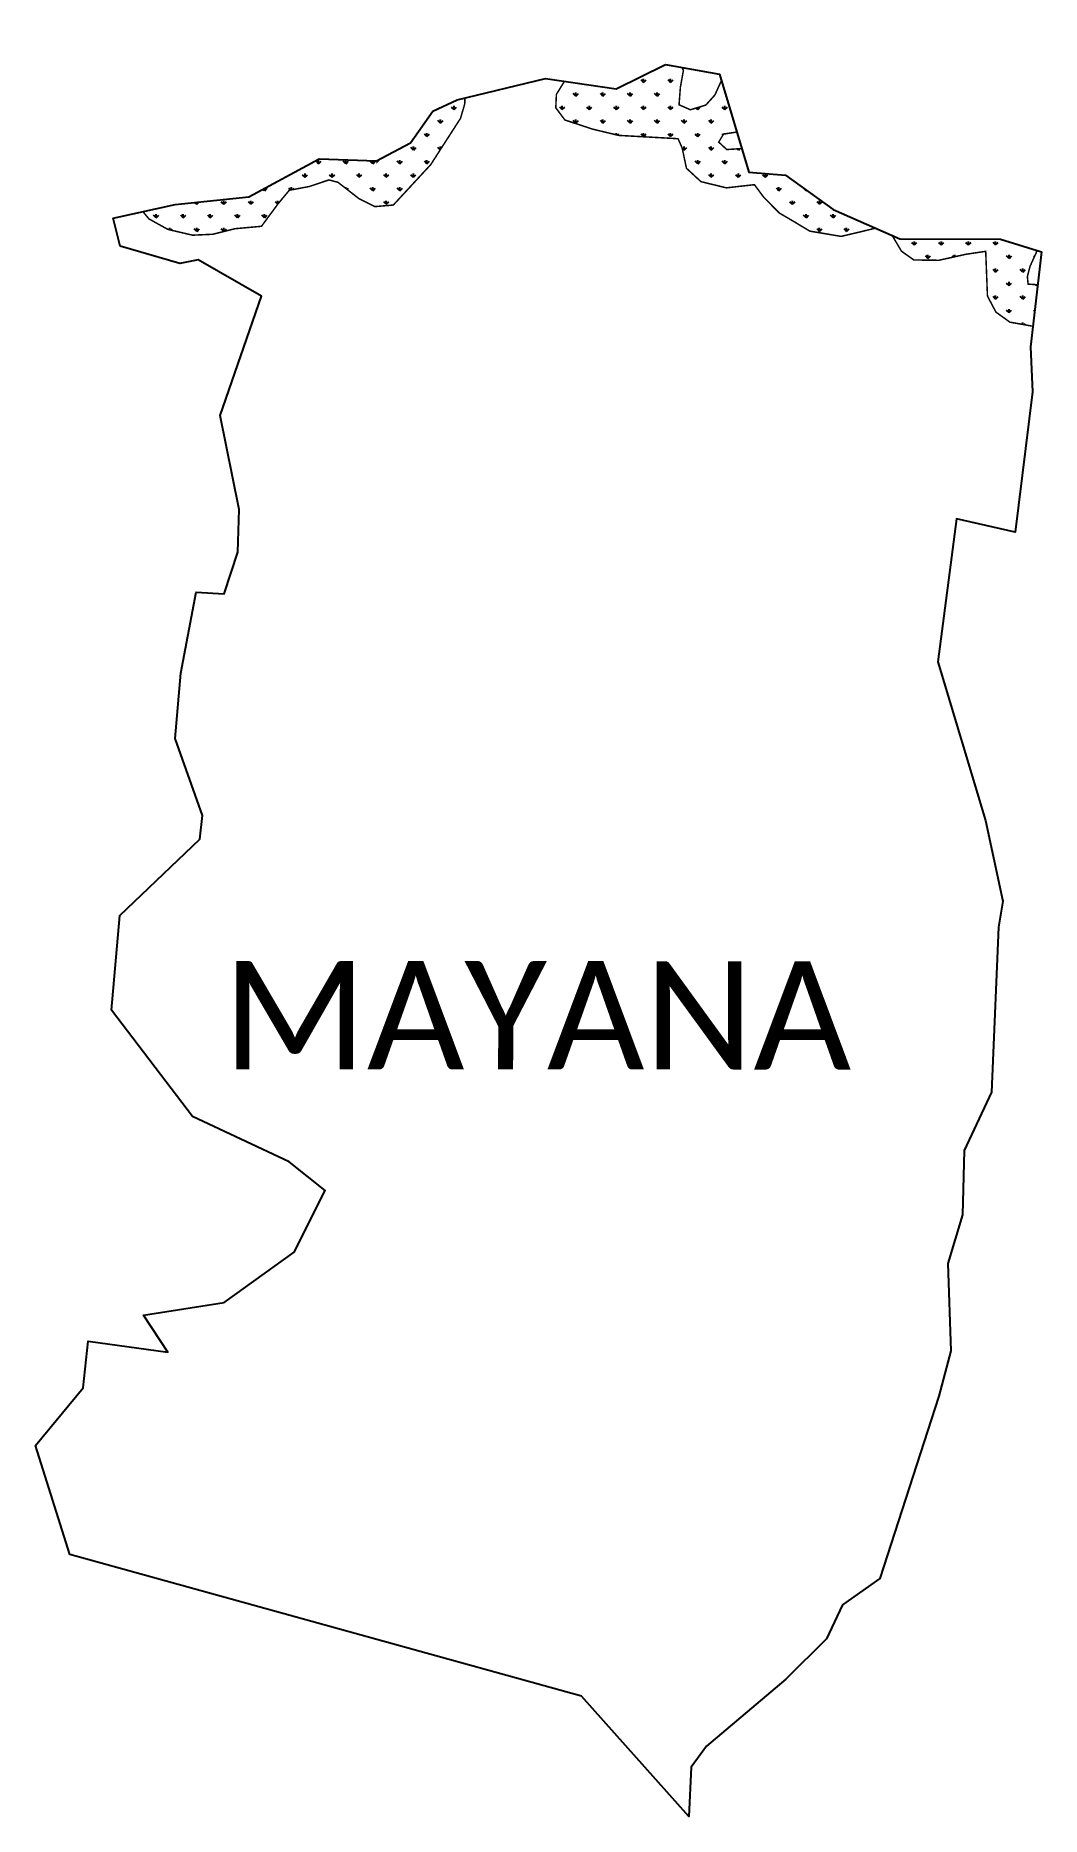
# Model space of a CAD drawing. Header units: metres. Extents: x 344592 to 345926, y 1761117 to 1763479.
import ezdxf

# ---------------------------------------------------------------- set-up
doc = ezdxf.new("R2010")
doc.units = ezdxf.units.M
doc.layers.add('MANGROOVES BUFFER ZONE', color=120, linetype='Continuous')
doc.layers.add('VILLAGE NAME', color=250, linetype='Continuous')

msp = doc.modelspace()

# ---------------------------------------------------------------- hatches: boundary and pattern name
at = {"layer": 'MANGROOVES BUFFER ZONE'}
h = msp.add_hatch(dxfattribs=at)
h.set_pattern_fill('GRASS', color=256)
h.paths.add_polyline_path([(345561.5, 1763344.3), (345558.7, 1763333.6), (345545.2, 1763332.9), (345529.6, 1763329.4), (345509, 1763328), (345498.3, 1763337.9), (345504.7, 1763348.5), (345528.2, 1763352.1), (345547.3, 1763348.5)], flags=16)
h.paths.add_polyline_path([(345493.2, 1763400.3), (345481.2, 1763387), (345460.8, 1763380.8), (345445.7, 1763387.4), (345447.5, 1763410.9), (345451.5, 1763433.1), (345443.5, 1763449.5), (345435.5, 1763463.2), (345442.6, 1763474.7), (345462.1, 1763479.1), (345485.6, 1763472.5), (345503.8, 1763450.8), (345504.3, 1763424.6)], flags=16)
h.paths.add_polyline_path([(345706.3, 1763223.7), (345650, 1763248.5), (345586.7, 1763293.8), (345538.1, 1763298), (345528.7, 1763329.3), (345529.6, 1763329.4), (345545.2, 1763332.9), (345558.7, 1763333.6), (345561.5, 1763344.3), (345547.3, 1763348.5), (345528.2, 1763352.1), (345522.2, 1763351.2), (345501.9, 1763419.4), (345504.3, 1763424.6), (345503.8, 1763450.8), (345485.6, 1763472.5), (345462.1, 1763479.1), (345442.6, 1763474.7), (345435.5, 1763463.2), (345443.5, 1763449.5), (345449.6, 1763436.9), (345427.7, 1763440.7), (345362.1, 1763408.4), (345293.7, 1763418.6), (345283, 1763401.2), (345282.2, 1763383.4), (345294.3, 1763367.2), (345331.4, 1763355), (345365.4, 1763346.8), (345444.4, 1763342.4), (345449.9, 1763329.9), (345455.5, 1763303.2), (345474.8, 1763285.4), (345508.5, 1763277.2), (345545.7, 1763281.4), (345557.9, 1763264.9), (345578.7, 1763243.8), (345599.2, 1763231.8), (345619.1, 1763219.8), (345660.7, 1763212.8), (345687.8, 1763219.2)])
h.paths.add_polyline_path([(345915.1, 1763093.6), (345926.3, 1763192.4), (345872, 1763208.9), (345738.6, 1763209.5), (345728.5, 1763214), (345740.8, 1763193.1), (345757.2, 1763181.5), (345790.3, 1763181.1), (345825.9, 1763189), (345852.5, 1763193), (345854.8, 1763133.7), (345866, 1763112.4), (345884.6, 1763099)])
h.paths.add_polyline_path([(345926.3, 1763192.4), (345920.3, 1763194.3), (345919.4, 1763190.9), (345911.3, 1763173.1), (345907.8, 1763159.7), (345908.7, 1763149.5), (345921.4, 1763148.6)])
h = msp.add_hatch(dxfattribs=at)
h.set_pattern_fill('GRASS', color=256)
h.paths.add_polyline_path([(345057.6, 1763323.2), (345045.3, 1763311.7), (345045.3, 1763320.1), (345047.1, 1763339.4), (345052.4, 1763353.9), (345098.9, 1763393.9), (345107.3, 1763395.2), (345106, 1763378.5), (345095, 1763358.3), (345077.4, 1763339.8)], flags=16)
h.paths.add_polyline_path([(345161.7, 1763396.4), (345151.2, 1763393.8), (345119.3, 1763378.8), (345089.6, 1763336.7), (345049.7, 1763315.8), (345057.6, 1763323.2), (345077.4, 1763339.8), (345095, 1763358.3), (345106, 1763378.5), (345107.3, 1763395.2), (345098.9, 1763393.9), (345052.4, 1763353.9), (345047.1, 1763339.4), (345045.3, 1763320.1), (345045.3, 1763313.5), (345044.2, 1763312.9), (344968.5, 1763315.7), (344874.8, 1763265.4), (344777.4, 1763255.2), (344734.4, 1763245.7), (344742.5, 1763236), (344767.5, 1763222.1), (344800.4, 1763214.4), (344827, 1763215.6), (344856.8, 1763223), (344891.8, 1763226.2), (344913.6, 1763255.8), (344928.7, 1763274), (344955.3, 1763279), (344981.2, 1763287.7), (344993.2, 1763284.6), (345021.3, 1763262.7), (345042.2, 1763252.3), (345066.7, 1763254.4), (345116.3, 1763308), (345155.8, 1763369.4), (345161.4, 1763388.5)])

# ---------------------------------------------------------------- linework, layer by layer
at = {"color": 3}
for points in [[(345499.2, 1763428.2), (345538.1, 1763298), (345586.7, 1763293.8), (345650, 1763248.5), (345738.6, 1763209.5), (345872, 1763208.9), (345926.3, 1763192.4), (345911.9, 1763066.2), (345914.7, 1763006.4), (345891.7, 1762820.5), (345813.9, 1762837.9), (345788.9, 1762648.4), (345852.4, 1762437.7), (345875.4, 1762331), (345869.5, 1762296.4), (345860.3, 1762077.4), (345824, 1762000.1), (345821.8, 1761914.9), (345802.3, 1761850.3), (345806.4, 1761734.3), (345790.4, 1761674.2), (345712, 1761432.3), (345662.7, 1761397.2), (345641.2, 1761352.2), (345587.4, 1761298.8), (345482.2, 1761209.7), (345461.9, 1761182.2), (345458.7, 1761116.8), (345316.2, 1761276.2), (344637.5, 1761464.3), (344592.2, 1761608.9), (344655.4, 1761685.2), (344662, 1761747.1), (344767.7, 1761732.4), (344735.4, 1761781.9), (344842.2, 1761798.4), (344935.2, 1761865.2), (344976.1, 1761947), (344928.5, 1761984.9), (344800.2, 1762045.3), (344692.8, 1762186.3), (344704, 1762311.8), (344810.2, 1762413.1), (344813.7, 1762444.6), (344777.1, 1762546.5), (344784.9, 1762633.2), (344805.1, 1762740.7), (344842.4, 1762738.5), (344860.3, 1762793.7), (344862.4, 1762850.7), (344836.9, 1762975.4), (344891.7, 1763133.4), (344808, 1763181.8), (344783.6, 1763176.7), (344704.3, 1763199.9), (344694.9, 1763237), (344777.4, 1763255.2), (344874.8, 1763265.4), (344968.5, 1763315.7), (345044.2, 1763312.9), (345089.6, 1763336.7), (345119.3, 1763378.8), (345151.2, 1763393.8), (345268.7, 1763422.3), (345362.1, 1763408.4), (345427.7, 1763440.7)], [(345427.7, 1763440.7), (345499.2, 1763428.2)]]:
    msp.add_lwpolyline(points, dxfattribs=at)
at = {"layer": 'MANGROOVES BUFFER ZONE', "const_width": 2}
for points in [[(345501.9, 1763419.4), (345493.2, 1763400.3), (345481.2, 1763387), (345460.8, 1763380.8), (345445.7, 1763387.4), (345447.5, 1763410.9), (345451.5, 1763433.1), (345449.6, 1763436.9)], [(345293.7, 1763418.6), (345283, 1763401.2), (345282.2, 1763383.4), (345294.3, 1763367.2), (345331.4, 1763355), (345365.4, 1763346.8), (345444.4, 1763342.4), (345449.9, 1763329.9), (345455.5, 1763303.2), (345474.8, 1763285.4), (345508.5, 1763277.2), (345545.7, 1763281.4), (345557.9, 1763264.9), (345578.7, 1763243.8), (345599.2, 1763231.8), (345619.1, 1763219.8), (345660.7, 1763212.8), (345687.8, 1763219.2), (345706.3, 1763223.7)], [(344734.4, 1763245.7), (344742.5, 1763236), (344767.5, 1763222.1), (344800.4, 1763214.4), (344827, 1763215.6), (344856.8, 1763223), (344891.8, 1763226.2), (344913.6, 1763255.8), (344928.7, 1763274), (344955.3, 1763279), (344981.2, 1763287.7), (344993.2, 1763284.6), (345021.3, 1763262.7), (345042.2, 1763252.3), (345066.7, 1763254.4), (345116.3, 1763308), (345155.8, 1763369.4), (345161.4, 1763388.5), (345161.7, 1763396.4)], [(345528.7, 1763329.3), (345509, 1763328), (345498.3, 1763337.9), (345504.7, 1763348.5), (345522.2, 1763351.2)], [(345049.7, 1763315.8), (345045.3, 1763311.7), (345045.3, 1763313.5)], [(345727.8, 1763215.1), (345740.8, 1763193.1), (345757.2, 1763181.5), (345790.3, 1763181.1), (345825.9, 1763189), (345852.5, 1763193), (345854.8, 1763133.7), (345866, 1763112.4), (345884.6, 1763099), (345915.1, 1763093.6)], [(345921.4, 1763148.6), (345908.7, 1763149.5), (345907.8, 1763159.7), (345911.3, 1763173.1), (345919.4, 1763190.9), (345920.3, 1763194.3)]]:
    msp.add_lwpolyline(points, dxfattribs=at)

# ---------------------------------------------------------------- texts
at = {"layer": 'VILLAGE NAME', "insert": (344840.1, 1762251.5), "char_height": 143.7, "attachment_point": 1, "rotation": 359.9793}
msp.add_mtext_dynamic_manual_height_columns('{\\fCalibri|b0|i0|c0|p34;MAYANA}', width=1418, gutter_width=718.5, heights=[0], dxfattribs=at)

doc.saveas('drawing.dxf')
